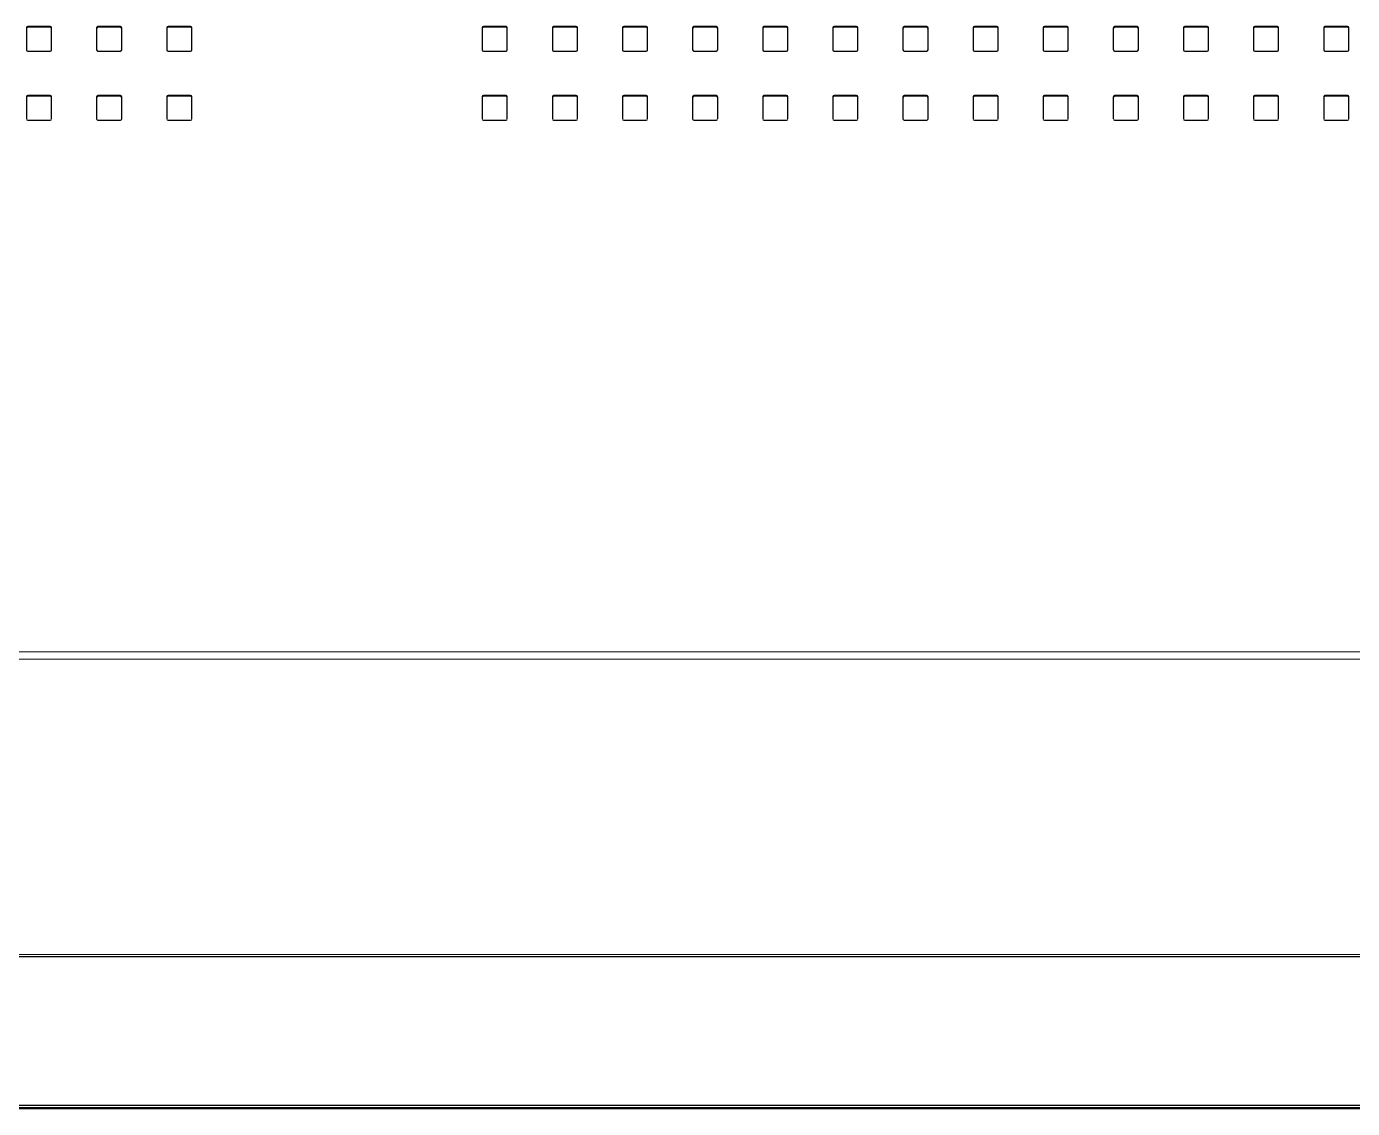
# Model space of a CAD drawing. Header units: millimetres. Extents: x -218071 to -203542, y 15363 to 51382.
# Drawn here: x -217668 to -217615.1, y 50910.4 to 50953.6 of the extents above; entities that cross this region are included whole.
import ezdxf

# ---------------------------------------------------------------- set-up
doc = ezdxf.new("R2010")
doc.units = ezdxf.units.MM
doc.header["$LTSCALE"] = 4
doc.layers.add('TPF-EQUIPEMENT', color=7, linetype='Continuous')

msp = doc.modelspace()

# ---------------------------------------------------------------- linework, layer by layer
at = {"layer": 'TPF-EQUIPEMENT', "color": 7, "linetype": 'Continuous', "lineweight": 25, "transparency": 33554671}
for p, q in [((-217668.006, 50953.513), (-217668.006, 50952.627)), ((-217667.056, 50953.563), (-217667.956, 50953.563)), ((-217667.056, 50953.536), (-217667.956, 50953.536)), ((-217667.006, 50952.627), (-217667.006, 50953.513)), ((-217665.206, 50953.513), (-217665.206, 50952.627)), ((-217664.256, 50953.563), (-217665.156, 50953.563)), ((-217664.256, 50953.536), (-217665.156, 50953.536)), ((-217664.206, 50952.627), (-217664.206, 50953.513)), ((-217662.406, 50953.513), (-217662.406, 50952.627)), ((-217661.456, 50953.563), (-217662.356, 50953.563)), ((-217661.456, 50953.536), (-217662.356, 50953.536)), ((-217661.406, 50952.627), (-217661.406, 50953.513)), ((-217649.806, 50953.513), (-217649.806, 50952.627)), ((-217648.856, 50953.563), (-217649.756, 50953.563)), ((-217648.856, 50953.536), (-217649.756, 50953.536)), ((-217648.806, 50952.627), (-217648.806, 50953.513)), ((-217647.006, 50953.513), (-217647.006, 50952.627)), ((-217646.056, 50953.563), (-217646.956, 50953.563)), ((-217646.056, 50953.536), (-217646.956, 50953.536)), ((-217646.006, 50952.627), (-217646.006, 50953.513)), ((-217644.206, 50953.513), (-217644.206, 50952.627)), ((-217643.256, 50953.563), (-217644.156, 50953.563)), ((-217643.256, 50953.536), (-217644.156, 50953.536)), ((-217643.206, 50952.627), (-217643.206, 50953.513)), ((-217641.406, 50953.513), (-217641.406, 50952.627)), ((-217640.456, 50953.563), (-217641.356, 50953.563)), ((-217640.456, 50953.536), (-217641.356, 50953.536)), ((-217640.406, 50952.627), (-217640.406, 50953.513)), ((-217638.606, 50953.513), (-217638.606, 50952.627)), ((-217637.656, 50953.563), (-217638.556, 50953.563)), ((-217637.656, 50953.536), (-217638.556, 50953.536)), ((-217637.606, 50952.627), (-217637.606, 50953.513)), ((-217635.806, 50953.513), (-217635.806, 50952.627)), ((-217634.856, 50953.563), (-217635.756, 50953.563)), ((-217634.856, 50953.536), (-217635.756, 50953.536)), ((-217634.806, 50952.627), (-217634.806, 50953.513)), ((-217633.006, 50953.513), (-217633.006, 50952.627)), ((-217632.056, 50953.563), (-217632.956, 50953.563)), ((-217632.056, 50953.536), (-217632.956, 50953.536)), ((-217632.006, 50952.627), (-217632.006, 50953.513)), ((-217630.206, 50953.513), (-217630.206, 50952.627)), ((-217629.256, 50953.563), (-217630.156, 50953.563)), ((-217629.256, 50953.536), (-217630.156, 50953.536)), ((-217629.206, 50952.627), (-217629.206, 50953.513)), ((-217627.406, 50953.513), (-217627.406, 50952.627)), ((-217626.456, 50953.563), (-217627.356, 50953.563)), ((-217626.456, 50953.536), (-217627.356, 50953.536)), ((-217626.406, 50952.627), (-217626.406, 50953.513)), ((-217624.606, 50953.513), (-217624.606, 50952.627)), ((-217623.656, 50953.563), (-217624.556, 50953.563)), ((-217623.656, 50953.536), (-217624.556, 50953.536)), ((-217623.606, 50952.627), (-217623.606, 50953.513)), ((-217621.806, 50953.513), (-217621.806, 50952.627)), ((-217620.856, 50953.563), (-217621.756, 50953.563)), ((-217620.856, 50953.536), (-217621.756, 50953.536)), ((-217620.806, 50952.627), (-217620.806, 50953.513)), ((-217619.006, 50953.513), (-217619.006, 50952.627)), ((-217618.056, 50953.563), (-217618.956, 50953.563)), ((-217618.056, 50953.536), (-217618.956, 50953.536)), ((-217618.006, 50952.627), (-217618.006, 50953.513)), ((-217616.206, 50953.513), (-217616.206, 50952.627)), ((-217615.256, 50953.563), (-217616.156, 50953.563)), ((-217615.256, 50953.536), (-217616.156, 50953.536)), ((-217615.206, 50952.627), (-217615.206, 50953.513)), ((-217667.956, 50952.578), (-217667.056, 50952.578)), ((-217665.156, 50952.578), (-217664.256, 50952.578)), ((-217662.356, 50952.578), (-217661.456, 50952.578)), ((-217649.756, 50952.578), (-217648.856, 50952.578)), ((-217646.956, 50952.578), (-217646.056, 50952.578)), ((-217644.156, 50952.578), (-217643.256, 50952.578)), ((-217641.356, 50952.578), (-217640.456, 50952.578)), ((-217638.556, 50952.578), (-217637.656, 50952.578)), ((-217635.756, 50952.578), (-217634.856, 50952.578)), ((-217632.956, 50952.578), (-217632.056, 50952.578)), ((-217630.156, 50952.578), (-217629.256, 50952.578)), ((-217627.356, 50952.578), (-217626.456, 50952.578)), ((-217624.556, 50952.578), (-217623.656, 50952.578)), ((-217621.756, 50952.578), (-217620.856, 50952.578)), ((-217618.956, 50952.578), (-217618.056, 50952.578)), ((-217616.156, 50952.578), (-217615.256, 50952.578)), ((-217668.006, 50950.756), (-217668.006, 50949.87)), ((-217667.056, 50950.805), (-217667.956, 50950.805)), ((-217667.056, 50950.779), (-217667.956, 50950.779)), ((-217667.006, 50949.87), (-217667.006, 50950.756)), ((-217665.206, 50950.756), (-217665.206, 50949.87)), ((-217664.256, 50950.805), (-217665.156, 50950.805)), ((-217664.256, 50950.779), (-217665.156, 50950.779)), ((-217664.206, 50949.87), (-217664.206, 50950.756)), ((-217662.406, 50950.756), (-217662.406, 50949.87)), ((-217661.456, 50950.805), (-217662.356, 50950.805)), ((-217661.456, 50950.779), (-217662.356, 50950.779)), ((-217661.406, 50949.87), (-217661.406, 50950.756)), ((-217649.806, 50950.756), (-217649.806, 50949.87)), ((-217648.856, 50950.805), (-217649.756, 50950.805)), ((-217648.856, 50950.779), (-217649.756, 50950.779)), ((-217648.806, 50949.87), (-217648.806, 50950.756)), ((-217647.006, 50950.756), (-217647.006, 50949.87)), ((-217646.056, 50950.805), (-217646.956, 50950.805)), ((-217646.056, 50950.779), (-217646.956, 50950.779)), ((-217646.006, 50949.87), (-217646.006, 50950.756)), ((-217644.206, 50950.756), (-217644.206, 50949.87)), ((-217643.256, 50950.805), (-217644.156, 50950.805)), ((-217643.256, 50950.779), (-217644.156, 50950.779)), ((-217643.206, 50949.87), (-217643.206, 50950.756)), ((-217641.406, 50950.756), (-217641.406, 50949.87)), ((-217640.456, 50950.805), (-217641.356, 50950.805)), ((-217640.456, 50950.779), (-217641.356, 50950.779)), ((-217640.406, 50949.87), (-217640.406, 50950.756)), ((-217638.606, 50950.756), (-217638.606, 50949.87)), ((-217637.656, 50950.805), (-217638.556, 50950.805)), ((-217637.656, 50950.779), (-217638.556, 50950.779)), ((-217637.606, 50949.87), (-217637.606, 50950.756)), ((-217635.806, 50950.756), (-217635.806, 50949.87)), ((-217634.856, 50950.805), (-217635.756, 50950.805)), ((-217634.856, 50950.779), (-217635.756, 50950.779)), ((-217634.806, 50949.87), (-217634.806, 50950.756)), ((-217633.006, 50950.756), (-217633.006, 50949.87)), ((-217632.056, 50950.805), (-217632.956, 50950.805)), ((-217632.056, 50950.779), (-217632.956, 50950.779)), ((-217632.006, 50949.87), (-217632.006, 50950.756)), ((-217630.206, 50950.756), (-217630.206, 50949.87)), ((-217629.256, 50950.805), (-217630.156, 50950.805)), ((-217629.256, 50950.779), (-217630.156, 50950.779)), ((-217629.206, 50949.87), (-217629.206, 50950.756)), ((-217627.406, 50950.756), (-217627.406, 50949.87)), ((-217626.456, 50950.805), (-217627.356, 50950.805)), ((-217626.456, 50950.779), (-217627.356, 50950.779)), ((-217626.406, 50949.87), (-217626.406, 50950.756)), ((-217624.606, 50950.756), (-217624.606, 50949.87)), ((-217623.656, 50950.805), (-217624.556, 50950.805)), ((-217623.656, 50950.779), (-217624.556, 50950.779)), ((-217623.606, 50949.87), (-217623.606, 50950.756)), ((-217621.806, 50950.756), (-217621.806, 50949.87)), ((-217620.856, 50950.805), (-217621.756, 50950.805)), ((-217620.856, 50950.779), (-217621.756, 50950.779)), ((-217620.806, 50949.87), (-217620.806, 50950.756)), ((-217619.006, 50950.756), (-217619.006, 50949.87)), ((-217618.056, 50950.805), (-217618.956, 50950.805)), ((-217618.056, 50950.779), (-217618.956, 50950.779)), ((-217618.006, 50949.87), (-217618.006, 50950.756)), ((-217616.206, 50950.756), (-217616.206, 50949.87)), ((-217615.256, 50950.805), (-217616.156, 50950.805)), ((-217615.256, 50950.779), (-217616.156, 50950.779)), ((-217615.206, 50949.87), (-217615.206, 50950.756)), ((-217667.956, 50949.82), (-217667.056, 50949.82)), ((-217665.156, 50949.82), (-217664.256, 50949.82)), ((-217662.356, 50949.82), (-217661.456, 50949.82)), ((-217649.756, 50949.82), (-217648.856, 50949.82)), ((-217646.956, 50949.82), (-217646.056, 50949.82)), ((-217644.156, 50949.82), (-217643.256, 50949.82)), ((-217641.356, 50949.82), (-217640.456, 50949.82)), ((-217638.556, 50949.82), (-217637.656, 50949.82)), ((-217635.756, 50949.82), (-217634.856, 50949.82)), ((-217632.956, 50949.82), (-217632.056, 50949.82)), ((-217630.156, 50949.82), (-217629.256, 50949.82)), ((-217627.356, 50949.82), (-217626.456, 50949.82)), ((-217624.556, 50949.82), (-217623.656, 50949.82)), ((-217621.756, 50949.82), (-217620.856, 50949.82)), ((-217618.956, 50949.82), (-217618.056, 50949.82)), ((-217616.156, 50949.82), (-217615.256, 50949.82)), ((-217721.206, 50916.435), (-217527.006, 50916.435)), ((-217721.256, 50910.492), (-217527.356, 50910.492)), ((-217527.356, 50910.392), (-217721.256, 50910.392)), ((-217616.606, 50910.392), (-217616.606, 50910.361)), ((-217615.806, 50910.361), (-217615.806, 50910.392)), ((-217721.056, 50910.361), (-217527.156, 50910.361))]:
    msp.add_line(p, q, dxfattribs=at)
at = {"layer": 'TPF-EQUIPEMENT', "color": 8, "linetype": 'Continuous', "lineweight": 18, "transparency": 33554671}
for p, q in [((-217667.956, 50953.536), (-217667.956, 50953.563)), ((-217667.056, 50953.536), (-217667.056, 50953.563)), ((-217665.156, 50953.536), (-217665.156, 50953.563)), ((-217664.256, 50953.536), (-217664.256, 50953.563)), ((-217662.356, 50953.536), (-217662.356, 50953.563)), ((-217661.456, 50953.536), (-217661.456, 50953.563)), ((-217649.756, 50953.536), (-217649.756, 50953.563)), ((-217648.856, 50953.536), (-217648.856, 50953.563)), ((-217646.956, 50953.536), (-217646.956, 50953.563)), ((-217646.056, 50953.536), (-217646.056, 50953.563)), ((-217644.156, 50953.536), (-217644.156, 50953.563)), ((-217643.256, 50953.536), (-217643.256, 50953.563)), ((-217641.356, 50953.536), (-217641.356, 50953.563)), ((-217640.456, 50953.536), (-217640.456, 50953.563)), ((-217638.556, 50953.536), (-217638.556, 50953.563)), ((-217637.656, 50953.536), (-217637.656, 50953.563)), ((-217635.756, 50953.536), (-217635.756, 50953.563)), ((-217634.856, 50953.536), (-217634.856, 50953.563)), ((-217632.956, 50953.536), (-217632.956, 50953.563)), ((-217632.056, 50953.536), (-217632.056, 50953.563)), ((-217630.156, 50953.536), (-217630.156, 50953.563)), ((-217629.256, 50953.536), (-217629.256, 50953.563)), ((-217627.356, 50953.536), (-217627.356, 50953.563)), ((-217626.456, 50953.536), (-217626.456, 50953.563)), ((-217624.556, 50953.536), (-217624.556, 50953.563)), ((-217623.656, 50953.536), (-217623.656, 50953.563)), ((-217621.756, 50953.536), (-217621.756, 50953.563)), ((-217620.856, 50953.536), (-217620.856, 50953.563)), ((-217618.956, 50953.536), (-217618.956, 50953.563)), ((-217618.056, 50953.536), (-217618.056, 50953.563)), ((-217616.156, 50953.536), (-217616.156, 50953.563)), ((-217615.256, 50953.536), (-217615.256, 50953.563)), ((-217667.956, 50950.779), (-217667.956, 50950.805)), ((-217667.056, 50950.779), (-217667.056, 50950.805)), ((-217665.156, 50950.779), (-217665.156, 50950.805)), ((-217664.256, 50950.779), (-217664.256, 50950.805)), ((-217662.356, 50950.779), (-217662.356, 50950.805)), ((-217661.456, 50950.779), (-217661.456, 50950.805)), ((-217649.756, 50950.779), (-217649.756, 50950.805)), ((-217648.856, 50950.779), (-217648.856, 50950.805)), ((-217646.956, 50950.779), (-217646.956, 50950.805)), ((-217646.056, 50950.779), (-217646.056, 50950.805)), ((-217644.156, 50950.779), (-217644.156, 50950.805)), ((-217643.256, 50950.779), (-217643.256, 50950.805)), ((-217641.356, 50950.779), (-217641.356, 50950.805)), ((-217640.456, 50950.779), (-217640.456, 50950.805)), ((-217638.556, 50950.779), (-217638.556, 50950.805)), ((-217637.656, 50950.779), (-217637.656, 50950.805)), ((-217635.756, 50950.779), (-217635.756, 50950.805)), ((-217634.856, 50950.779), (-217634.856, 50950.805)), ((-217632.956, 50950.779), (-217632.956, 50950.805)), ((-217632.056, 50950.779), (-217632.056, 50950.805)), ((-217630.156, 50950.779), (-217630.156, 50950.805)), ((-217629.256, 50950.779), (-217629.256, 50950.805)), ((-217627.356, 50950.779), (-217627.356, 50950.805)), ((-217626.456, 50950.779), (-217626.456, 50950.805)), ((-217624.556, 50950.779), (-217624.556, 50950.805)), ((-217623.656, 50950.779), (-217623.656, 50950.805)), ((-217621.756, 50950.779), (-217621.756, 50950.805)), ((-217620.856, 50950.779), (-217620.856, 50950.805)), ((-217618.956, 50950.779), (-217618.956, 50950.805)), ((-217618.056, 50950.779), (-217618.056, 50950.805)), ((-217616.156, 50950.779), (-217616.156, 50950.805)), ((-217615.256, 50950.779), (-217615.256, 50950.805)), ((-217721.206, 50928.589), (-217527.006, 50928.589)), ((-217721.206, 50928.308), (-217527.006, 50928.308)), ((-217721.206, 50916.505), (-217527.006, 50916.505))]:
    msp.add_line(p, q, dxfattribs=at)
at = {"layer": 'TPF-EQUIPEMENT', "color": 7, "linetype": 'Continuous', "lineweight": 25, "transparency": 33554671}
for centre, start, end in [((-217667.956, 50953.513), 89.5648, 179.5581), ((-217667.956, 50953.487), 89.5648, 179.5581), ((-217667.056, 50953.513), 0.4419, 90.4352), ((-217667.056, 50953.487), 0.4419, 90.4352), ((-217665.156, 50953.513), 89.5648, 179.5581), ((-217665.156, 50953.487), 89.5648, 179.5581), ((-217664.256, 50953.513), 0.4419, 90.4352), ((-217664.256, 50953.487), 0.4419, 90.4352), ((-217662.356, 50953.513), 89.5648, 179.5581), ((-217662.356, 50953.487), 89.5648, 179.5581), ((-217661.456, 50953.513), 0.4419, 90.4352), ((-217661.456, 50953.487), 0.4419, 90.4352), ((-217649.756, 50953.513), 89.5648, 179.5581), ((-217649.756, 50953.487), 89.5648, 179.5581), ((-217648.856, 50953.513), 0.4419, 90.4352), ((-217648.856, 50953.487), 0.4419, 90.4352), ((-217646.956, 50953.513), 89.5648, 179.5581), ((-217646.956, 50953.487), 89.5648, 179.5581), ((-217646.056, 50953.513), 0.4419, 90.4352), ((-217646.056, 50953.487), 0.4419, 90.4352), ((-217644.156, 50953.513), 89.5648, 179.5581), ((-217644.156, 50953.487), 89.5648, 179.5581), ((-217643.256, 50953.513), 0.4419, 90.4352), ((-217643.256, 50953.487), 0.4419, 90.4352), ((-217641.356, 50953.513), 89.5648, 179.5581), ((-217641.356, 50953.487), 89.5648, 179.5581), ((-217640.456, 50953.513), 0.4419, 90.4352), ((-217640.456, 50953.487), 0.4419, 90.4352), ((-217638.556, 50953.513), 89.5648, 179.5581), ((-217638.556, 50953.487), 89.5648, 179.5581), ((-217637.656, 50953.513), 0.4419, 90.4352), ((-217637.656, 50953.487), 0.4419, 90.4352), ((-217635.756, 50953.513), 89.5648, 179.5581), ((-217635.756, 50953.487), 89.5648, 179.5581), ((-217634.856, 50953.513), 0.4419, 90.4352), ((-217634.856, 50953.487), 0.4419, 90.4352), ((-217632.956, 50953.513), 89.5648, 179.5581), ((-217632.956, 50953.487), 89.5648, 179.5581), ((-217632.056, 50953.513), 0.4419, 90.4352), ((-217632.056, 50953.487), 0.4419, 90.4352), ((-217630.156, 50953.513), 89.5648, 179.5581), ((-217630.156, 50953.487), 89.5648, 179.5581), ((-217629.256, 50953.513), 0.4419, 90.4352), ((-217629.256, 50953.487), 0.4419, 90.4352), ((-217627.356, 50953.513), 89.5648, 179.5581), ((-217627.356, 50953.487), 89.5648, 179.5581), ((-217626.456, 50953.513), 0.4419, 90.4352), ((-217626.456, 50953.487), 0.4419, 90.4352), ((-217624.556, 50953.513), 89.5648, 179.5581), ((-217624.556, 50953.487), 89.5648, 179.5581), ((-217623.656, 50953.513), 0.4419, 90.4352), ((-217623.656, 50953.487), 0.4419, 90.4352), ((-217621.756, 50953.513), 89.5648, 179.5581), ((-217621.756, 50953.487), 89.5648, 179.5581), ((-217620.856, 50953.513), 0.4419, 90.4352), ((-217620.856, 50953.487), 0.4419, 90.4352), ((-217618.956, 50953.513), 89.5648, 179.5581), ((-217618.956, 50953.487), 89.5648, 179.5581), ((-217618.056, 50953.513), 0.4419, 90.4352), ((-217618.056, 50953.487), 0.4419, 90.4352), ((-217616.156, 50953.513), 89.5648, 179.5581), ((-217616.156, 50953.487), 89.5648, 179.5581), ((-217615.256, 50953.513), 0.4419, 90.4352), ((-217615.256, 50953.487), 0.4419, 90.4352), ((-217667.956, 50952.627), 180.4419, 270.4352), ((-217667.056, 50952.627), 269.5648, 359.5581), ((-217665.156, 50952.627), 180.4419, 270.4352), ((-217664.256, 50952.627), 269.5648, 359.5581), ((-217662.356, 50952.627), 180.4419, 270.4352), ((-217661.456, 50952.627), 269.5648, 359.5581), ((-217649.756, 50952.627), 180.4419, 270.4352), ((-217648.856, 50952.627), 269.5648, 359.5581), ((-217646.956, 50952.627), 180.4419, 270.4352), ((-217646.056, 50952.627), 269.5648, 359.5581), ((-217644.156, 50952.627), 180.4419, 270.4352), ((-217643.256, 50952.627), 269.5648, 359.5581), ((-217641.356, 50952.627), 180.4419, 270.4352), ((-217640.456, 50952.627), 269.5648, 359.5581), ((-217638.556, 50952.627), 180.4419, 270.4352), ((-217637.656, 50952.627), 269.5648, 359.5581), ((-217635.756, 50952.627), 180.4419, 270.4352), ((-217634.856, 50952.627), 269.5648, 359.5581), ((-217632.956, 50952.627), 180.4419, 270.4352), ((-217632.056, 50952.627), 269.5648, 359.5581), ((-217630.156, 50952.627), 180.4419, 270.4352), ((-217629.256, 50952.627), 269.5648, 359.5581), ((-217627.356, 50952.627), 180.4419, 270.4352), ((-217626.456, 50952.627), 269.5648, 359.5581), ((-217624.556, 50952.627), 180.4419, 270.4352), ((-217623.656, 50952.627), 269.5648, 359.5581), ((-217621.756, 50952.627), 180.4419, 270.4352), ((-217620.856, 50952.627), 269.5648, 359.5581), ((-217618.956, 50952.627), 180.4419, 270.4352), ((-217618.056, 50952.627), 269.5648, 359.5581), ((-217616.156, 50952.627), 180.4419, 270.4352), ((-217615.256, 50952.627), 269.5648, 359.5581), ((-217667.956, 50950.755), 89.5648, 179.5581), ((-217667.956, 50950.729), 89.5648, 179.5581), ((-217667.056, 50950.755), 0.4419, 90.4352), ((-217667.056, 50950.729), 0.4419, 90.4352), ((-217665.156, 50950.755), 89.5648, 179.5581), ((-217665.156, 50950.729), 89.5648, 179.5581), ((-217664.256, 50950.755), 0.4419, 90.4352), ((-217664.256, 50950.729), 0.4419, 90.4352), ((-217662.356, 50950.755), 89.5648, 179.5581), ((-217662.356, 50950.729), 89.5648, 179.5581), ((-217661.456, 50950.755), 0.4419, 90.4352), ((-217661.456, 50950.729), 0.4419, 90.4352), ((-217649.756, 50950.755), 89.5648, 179.5581), ((-217649.756, 50950.729), 89.5648, 179.5581), ((-217648.856, 50950.755), 0.4419, 90.4352), ((-217648.856, 50950.729), 0.4419, 90.4352), ((-217646.956, 50950.755), 89.5648, 179.5581), ((-217646.956, 50950.729), 89.5648, 179.5581), ((-217646.056, 50950.755), 0.4419, 90.4352), ((-217646.056, 50950.729), 0.4419, 90.4352), ((-217644.156, 50950.755), 89.5648, 179.5581), ((-217644.156, 50950.729), 89.5648, 179.5581), ((-217643.256, 50950.755), 0.4419, 90.4352), ((-217643.256, 50950.729), 0.4419, 90.4352), ((-217641.356, 50950.755), 89.5648, 179.5581), ((-217641.356, 50950.729), 89.5648, 179.5581), ((-217640.456, 50950.755), 0.4419, 90.4352), ((-217640.456, 50950.729), 0.4419, 90.4352), ((-217638.556, 50950.755), 89.5648, 179.5581), ((-217638.556, 50950.729), 89.5648, 179.5581), ((-217637.656, 50950.755), 0.4419, 90.4352), ((-217637.656, 50950.729), 0.4419, 90.4352), ((-217635.756, 50950.755), 89.5648, 179.5581), ((-217635.756, 50950.729), 89.5648, 179.5581), ((-217634.856, 50950.755), 0.4419, 90.4352), ((-217634.856, 50950.729), 0.4419, 90.4352), ((-217632.956, 50950.755), 89.5648, 179.5581), ((-217632.956, 50950.729), 89.5648, 179.5581), ((-217632.056, 50950.755), 0.4419, 90.4352), ((-217632.056, 50950.729), 0.4419, 90.4352), ((-217630.156, 50950.755), 89.5648, 179.5581), ((-217630.156, 50950.729), 89.5648, 179.5581), ((-217629.256, 50950.755), 0.4419, 90.4352), ((-217629.256, 50950.729), 0.4419, 90.4352), ((-217627.356, 50950.755), 89.5648, 179.5581), ((-217627.356, 50950.729), 89.5648, 179.5581), ((-217626.456, 50950.755), 0.4419, 90.4352), ((-217626.456, 50950.729), 0.4419, 90.4352), ((-217624.556, 50950.755), 89.5648, 179.5581), ((-217624.556, 50950.729), 89.5648, 179.5581), ((-217623.656, 50950.755), 0.4419, 90.4352), ((-217623.656, 50950.729), 0.4419, 90.4352), ((-217621.756, 50950.755), 89.5648, 179.5581), ((-217621.756, 50950.729), 89.5648, 179.5581), ((-217620.856, 50950.755), 0.4419, 90.4352), ((-217620.856, 50950.729), 0.4419, 90.4352), ((-217618.956, 50950.755), 89.5648, 179.5581), ((-217618.956, 50950.729), 89.5648, 179.5581), ((-217618.056, 50950.755), 0.4419, 90.4352), ((-217618.056, 50950.729), 0.4419, 90.4352), ((-217616.156, 50950.755), 89.5648, 179.5581), ((-217616.156, 50950.729), 89.5648, 179.5581), ((-217615.256, 50950.755), 0.4419, 90.4352), ((-217615.256, 50950.729), 0.4419, 90.4352), ((-217667.956, 50949.87), 180.4419, 270.4352), ((-217667.056, 50949.87), 269.5648, 359.5581), ((-217665.156, 50949.87), 180.4419, 270.4352), ((-217664.256, 50949.87), 269.5648, 359.5581), ((-217662.356, 50949.87), 180.4419, 270.4352), ((-217661.456, 50949.87), 269.5648, 359.5581), ((-217649.756, 50949.87), 180.4419, 270.4352), ((-217648.856, 50949.87), 269.5648, 359.5581), ((-217646.956, 50949.87), 180.4419, 270.4352), ((-217646.056, 50949.87), 269.5648, 359.5581), ((-217644.156, 50949.87), 180.4419, 270.4352), ((-217643.256, 50949.87), 269.5648, 359.5581), ((-217641.356, 50949.87), 180.4419, 270.4352), ((-217640.456, 50949.87), 269.5648, 359.5581), ((-217638.556, 50949.87), 180.4419, 270.4352), ((-217637.656, 50949.87), 269.5648, 359.5581), ((-217635.756, 50949.87), 180.4419, 270.4352), ((-217634.856, 50949.87), 269.5648, 359.5581), ((-217632.956, 50949.87), 180.4419, 270.4352), ((-217632.056, 50949.87), 269.5648, 359.5581), ((-217630.156, 50949.87), 180.4419, 270.4352), ((-217629.256, 50949.87), 269.5648, 359.5581), ((-217627.356, 50949.87), 180.4419, 270.4352), ((-217626.456, 50949.87), 269.5648, 359.5581), ((-217624.556, 50949.87), 180.4419, 270.4352), ((-217623.656, 50949.87), 269.5648, 359.5581), ((-217621.756, 50949.87), 180.4419, 270.4352), ((-217620.856, 50949.87), 269.5648, 359.5581), ((-217618.956, 50949.87), 180.4419, 270.4352), ((-217618.056, 50949.87), 269.5648, 359.5581), ((-217616.156, 50949.87), 180.4419, 270.4352), ((-217615.256, 50949.87), 269.5648, 359.5581)]:
    msp.add_arc(centre, 0.0496, start, end, dxfattribs=at)

doc.saveas('drawing.dxf')
